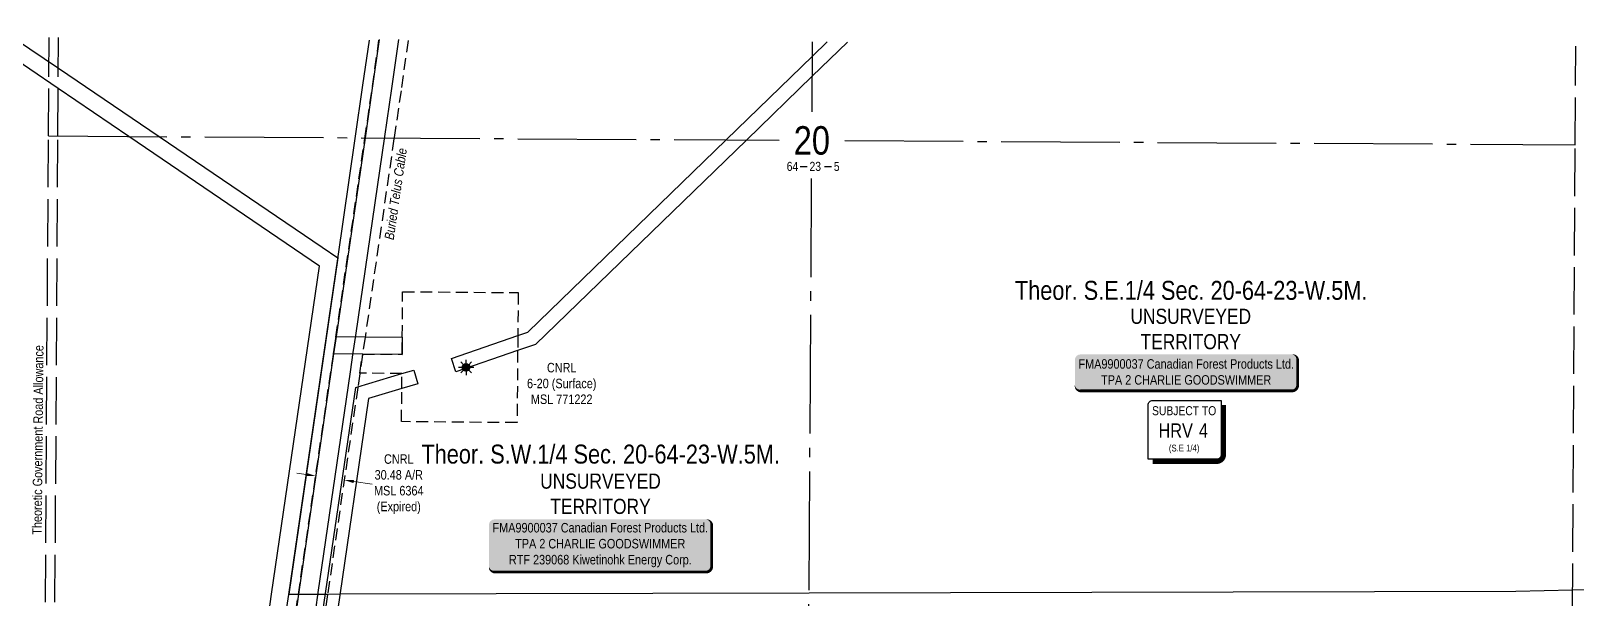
# Model space of a CAD drawing. Extents: x 456630 to 490274, y 6043290 to 6049977.
# Drawn here: x 470573 to 472203, y 6044590 to 6045188 of the extents above; entities that cross this region are included whole.
import ezdxf
from ezdxf.enums import TextEntityAlignment as Align

# ---------------------------------------------------------------- set-up
doc = ezdxf.new("R2010")
doc.units = 0
doc.header["$LTSCALE"] = 5
doc.header["$PDMODE"] = 35
doc.header["$PDSIZE"] = 5
for name, pattern in [('foc-ACCESSROAD', [3.75, 2.5, -1.25]), ('foc-QUARTERLINE', [33, 25, -3, 2, -3]), ('foc-UNSURVEYED', [12.5, 10, -2.5])]:
    doc.linetypes.add(name, pattern=pattern)
doc.layers.get('Defpoints').update_dxf_attribs({"color": 9})
for name, color, linetype in [('10', 1, 'Continuous'), ('9', 3, 'Continuous'), ('AS-TELEPHONE-T', 224, 'Continuous'), ('AS-TELUS', 224, 'foc-TEL'), ('C-SYMBOL', 7, 'Continuous'), ('CG-NOTES', 7, 'Continuous'), ('CTW', 7, 'Continuous'), ('F-AR', 190, 'foc-ACCESSROAD'), ('F-RW', 190, 'Continuous'), ('F-WS', 190, 'foc-ACCESSROAD'), ('F-WS-S', 190, 'Continuous'), ('L-QSEC', 8, 'foc-QUARTERLINE'), ('L-ROAD-T', 7, 'Continuous'), ('L-SECLBL', 7, 'Continuous'), ('L-UNS-T', 3, 'Continuous'), ('L-USEC', 7, 'foc-UNSURVEYED')]:
    doc.layers.add(name, color=color, linetype=linetype)
for name, color, linetype, lineweight in [('F-AR-T', 190, 'Continuous', 9), ('F-EZE-T', 190, 'Continuous', 9), ('F-WS-T', 190, 'Continuous', 9)]:
    doc.layers.add(name, color=color, linetype=linetype, lineweight=lineweight)
doc.styles.add('175L', font='ARIALN.TTF', dxfattribs={"height": 20})
doc.styles.add('80', font='ARIALN.TTF', dxfattribs={"height": 10})
doc.styles.add('80CG', font='ARIALN.TTF', dxfattribs={"height": 10})
doc.styles.add('80L', font='ARIALN.TTF', dxfattribs={"height": 10})
doc.styles.add('foc-LtypeFont', font='ARIALN.TTF', dxfattribs={"height": 7.35})
doc.styles.add('HRV', font='ARIALN.TTF', dxfattribs={"height": 3})
doc.styles.add('SIMPLEX', font='ARIALN.TTF')
doc.linetypes.add('foc-TEL', pattern='A,2,-1,["T",foc-LtypeFont,S=0.2,R=0,X=-0.425,Y=-0.75],-1.24,8', length=12.24)
doc.dimstyles.new('Compass 5 000', dxfattribs={"dimscale": 5, "dimtxt": 9, "dimasz": 2, "dimexe": 0.2, "dimexo": 0.0625, "dimgap": 0.5, "dimtad": 0, "dimtih": 1, "dimtoh": 1, "dimzin": 0, "dimdsep": 46, "dimtxsty": '80CG', "dimcen": 0.1, "dimse1": 1, "dimse2": 1, "dimclrd": 256, "dimclrt": 256, "dimaunit": 1, "dimadec": 4, "dimazin": 0, "dimtfac": 0.06, "dimtofl": 0, "dimtmove": 0, "dimatfit": 1, "dimfxl": 0.2, "dimtolj": 1, "dimtzin": 0, "dimlwd": -1, "dimarcsym": 0})

# ---------------------------------------------------------------- blocks, each defined once
blk = doc.blocks.new('L-SECLBL')
at = {"layer": '9', "color": 7}
for p, q in [((-5.1, -27.8), (-12.3, -27.8)), ((20.7, -27.8), (13.5, -27.8))]:
    blk.add_line(p, q, dxfattribs=at)
at = {"layer": '10', "color": 2, "style": 'SIMPLEX'}
blk.add_attdef('SEC', text='', height=30, dxfattribs=at).set_placement((0, 0), align=Align.MIDDLE)
at = {"layer": '10', "color": 5, "style": '80L'}
blk.add_attdef('TWP', text='', height=9.5, dxfattribs=at).set_placement((-14.4, -27.4), align=Align.MIDDLE_RIGHT)
blk.add_attdef('RGE', text='', height=9.5, dxfattribs=at).set_placement((3.6, -27.4), align=Align.MIDDLE_CENTER)
blk.add_attdef('MER', text='', height=9.5, dxfattribs=at).set_placement((23.2, -27.4), align=Align.MIDDLE_LEFT)
blk = doc.blocks.new('HRV')
blk.add_lwpolyline([(-35.1, 31.6), (37.2, 31.6), (37.2, -25.5, -0.414214), (32.2, -30.5), (-40.1, -30.5), (-40.1, 26.6, -0.414214)], format="xyb", close=True)
at = {"const_width": 5, "flags": 128}
blk.add_lwpolyline([(-35.1, -33), (32.2, -33, 0.414214), (39.7, -25.5), (39.7, 26.6)], format="xyb", dxfattribs=at)
at = {"style": '80L'}
blk.add_text('SUBJECT TO', height=9.5, dxfattribs=at).set_placement((-2, 13.1), align=Align.BOTTOM_CENTER)
blk.add_attdef('(N.W.1/4 00)', text='', height=7.12, dxfattribs=at).set_placement((-2, -24.4), align=Align.BOTTOM_CENTER)
at = {"layer": 'CTW', "color": 3, "style": 'HRV'}
blk.add_text('HRV', height=15, dxfattribs=at).set_placement((-10.9, -0.2), align=Align.MIDDLE_CENTER)
blk.add_attdef('0', text='', height=15, dxfattribs=at).set_placement((18.3, -0.2), align=Align.MIDDLE_CENTER)
blk = doc.blocks.new('*D838')
at = {"layer": 'Defpoints', "color": 0, "transparency": 16777216}
for p in [(470903.8, 6044714.2), (470867.4, 6044676.1), (470897.6, 6044671.7)]:
    blk.add_point(p, dxfattribs=at)
at = {"layer": 'F-AR-T', "transparency": 16777216}
for p, q in [((470863.7, 6044720.1), (470853.8, 6044721.5)), ((470913.7, 6044712.8), (470933.3, 6044709.9))]:
    blk.add_line(p, q, dxfattribs=at)
for points in [[(470864, 6044721.7), (470863.5, 6044718.4), (470873.6, 6044718.6)], [(470913.9, 6044714.4), (470913.4, 6044711.1), (470903.8, 6044714.2)]]:
    blk.add_solid(points, dxfattribs=at)
at = {"layer": 'F-AR-T', "transparency": 16777216, "insert": (470961.2, 6044709.9), "char_height": 10, "attachment_point": 5, "style": '80CG'}
blk.add_mtext('\\A1;CNRL\\P30.48 A/R\\PMSL 6364\\P(Expired)', dxfattribs=at)
blk = doc.blocks.new('*U360')
h = blk.add_hatch(color=255)
edge = h.paths.add_edge_path()
edge.add_line((-111.5, -28.5), (111.5, -28.5))
edge.add_arc((111.5, -22.5), 6, 270, 360)
edge.add_line((117.5, -22.5), (117.5, 21))
edge.add_arc((111.5, 21), 6, 0, 90)
edge.add_line((111.5, 27), (-111.5, 27))
edge.add_arc((-111.5, 21), 6, 90, 180)
edge.add_line((-117.5, 21), (-117.5, -22.5))
edge.add_arc((-111.5, -22.5), 6, 180, 270)
at = {"color": 44, "flags": 128}
blk.add_lwpolyline([(-111.5, -28.5, 3, 3, 0), (111.5, -28.5, 3, 3, 0.414214), (117.5, -22.5, 3, 3, 0), (117.5, 21, 3, 0, 0.414214), (111.5, 27, 0, 0, 0), (-111.5, 27, 0, 0, 0.414214), (-117.5, 21, 0, 0, 0), (-117.5, -22.5, 0, 3, 0.414214)], format="xyseb", close=True, dxfattribs=at)
at = {"color": 44, "style": '80'}
blk.add_attdef('ENTER_TEXT_001', (-36, -5), '', height=10, dxfattribs=at)
blk = doc.blocks.new('*U683')
h = blk.add_hatch(color=255)
edge = h.paths.add_edge_path()
edge.add_line((-111.5, -20), (111.5, -20))
edge.add_arc((111.5, -14), 6, 270, 360)
edge.add_line((117.5, -14), (117.5, 12.5))
edge.add_arc((111.5, 12.5), 6, 0, 90)
edge.add_line((111.5, 18.5), (-111.5, 18.5))
edge.add_arc((-111.5, 12.5), 6, 90, 180)
edge.add_line((-117.5, 12.5), (-117.5, -14))
edge.add_arc((-111.5, -14), 6, 180, 270)
at = {"color": 44, "flags": 128}
blk.add_lwpolyline([(-111.5, -20, 3, 3, 0), (111.5, -20, 3, 3, 0.414214), (117.5, -14, 3, 3, 0), (117.5, 12.5, 3, 0, 0.414214), (111.5, 18.5, 0, 0, 0), (-111.5, 18.5, 0, 0, 0.414214), (-117.5, 12.5, 0, 0, 0), (-117.5, -14, 0, 3, 0.414214)], format="xyseb", close=True, dxfattribs=at)
at = {"color": 44, "style": '80'}
blk.add_attdef('ENTER_TEXT_001', (-36, -5), '', height=10, dxfattribs=at)
blk = doc.blocks.new('GAS')
h = blk.add_hatch(color=255)
h.dxf.hatch_style = 1
edge = h.paths.add_edge_path()
edge.add_arc((0, 0), 0.9, 0, 360)
for p, q in [((-0.81, 0), (-1.62, 0)), ((-0.57, 0.57), (-1.14, 1.14)), ((0, 0.81), (0, 1.62)), ((0.57, 0.57), (1.14, 1.14)), ((1.62, 0), (0.81, 0)), ((-0.57, -0.57), (-1.14, -1.14)), ((0, -0.81), (0, -1.62)), ((1.14, -1.14), (0.57, -0.57))]:
    blk.add_line(p, q)
blk.add_circle((0, 0), 0.8)

msp = doc.modelspace()

# ---------------------------------------------------------------- linework, layer by layer
at = {"layer": 'AS-TELUS', "flags": 128}
msp.add_lwpolyline([(470694.621, 6043368.296), (470829.093, 6044272.963), (470856.246, 6044458.086), (470856.525, 6044459.989), (470862.242, 6044498.96), (470862.521, 6044500.859), (470864.044, 6044511.236), (470864.791, 6044516.33), (470865.668, 6044522.339), (470866.692, 6044529.349), (470867.136, 6044532.392), (470871.135, 6044559.817), (470871.568, 6044562.792), (470871.878, 6044564.6), (470872.067, 6044565.945), (470873.725, 6044577.576), (470876.346, 6044595.551), (470908.187, 6044813.894), (470910.318, 6044828.503), (470913.245, 6044848.58), (470915.907, 6044866.831), (470946.461, 6045076.333), (470953.854, 6045127.037), (470961.159, 6045178.705)], dxfattribs=at)
at = {"layer": 'F-AR'}
for points in [[(470852.677, 6044575.506), (470855.297, 6044593.474), (470892.223, 6044846.692), (470894.884, 6044864.933), (470925.408, 6045074.244), (470933.407, 6045129.095), (470940.313, 6045177.945)], [(470971.04, 6045177.77), (470963.546, 6045124.766), (470956.154, 6045074.066), (470925.615, 6044864.672), (470922.955, 6044846.43), (470920.029, 6044826.363), (470917.9, 6044811.762), (470886.075, 6044593.531), (470883.457, 6044575.58)]]:
    msp.add_lwpolyline(points, dxfattribs=at)
at = {"layer": 'F-RW'}
for points in [[(472229.267, 6044580.935), (472199.104, 6044580.374), (472139.15, 6044579.26), (471393.796, 6044577.415), (470896.462, 6044576.18), (470883.622, 6044576.148), (470881.304, 6044576.143), (470852.826, 6044576.074), (470842.663, 6044576.05), (470824.464, 6044576.005), (470827.099, 6044593.999), (470877.534, 6044939.87), (470676.33, 6045076.519), (470602.053, 6045126.969), (470572.022, 6045147.365), (470537.444, 6045170.849), (469766.985, 6045170.86), (469414.023, 6045170.866), (469359.444, 6045187.79)], [(470554.499, 6045181.011), (470572.16, 6045169.016), (470602.191, 6045148.62), (470708.623, 6045076.331), (470880.43, 6044959.647), (470896.967, 6044948.416), (470845.285, 6044594.031), (470855.448, 6044594.051), (470883.93, 6044594.103), (470886.242, 6044594.108), (470899.05, 6044594.118), (471393.907, 6044595.375), (472139.252, 6044597.249), (472199.212, 6044598.363), (472229.376, 6044598.924)], [(470842.518, 6044575.482), (470845.139, 6044593.454), (470896.795, 6044947.657), (470915.263, 6045074.303), (470923.461, 6045130.524), (470930.174, 6045178.002)], [(470940.508, 6045178.822), (470933.598, 6045129.947), (470925.595, 6045075.068), (470895.055, 6044865.65), (470892.393, 6044847.399), (470855.448, 6044594.051), (470852.826, 6044576.074)], [(471434.454, 6045176.02), (471397.275, 6045139.993), (471327.886, 6045072.756), (471105.426, 6044857.196), (471086.589, 6044850.725), (471021.514, 6044828.372), (471016.64, 6044842.548), (471086.723, 6044866.621), (471097.391, 6044870.286), (471306.47, 6045072.878), (471397.405, 6045160.994), (471413.037, 6045176.142)], [(472213.831, 6044558.187), (472198.978, 6044559.387), (472138.565, 6044564.271), (471393.705, 6044562.688), (470909.814, 6044561.293), (470900.36, 6044561.292), (470894.102, 6044561.277), (470881.447, 6044561.236), (470879.112, 6044561.152), (470915.76, 6044811.753), (470918.083, 6044812.451), (470964.525, 6044826.501), (470976.955, 6044830.147), (470981.274, 6044815.793), (470964.392, 6044810.719), (470929.215, 6044800.145), (470929.215, 6044800.145), (470896.462, 6044576.183), (471393.796, 6044577.415), (472139.15, 6044579.26), (472199.068, 6044574.417), (472229.214, 6044571.98)]]:
    msp.add_lwpolyline(points, dxfattribs=at)
msp.add_lwpolyline([(470964.847, 6044865.055), (470964.694, 6044846.783), (470923.141, 6044847.137), (470892.393, 6044847.399), (470895.055, 6044865.65), (470925.802, 6044865.388), (470964.847, 6044865.055)], close=True, dxfattribs=at)
at = {"layer": 'F-WS'}
msp.add_lwpolyline([(471086.589, 6044850.725), (471085.951, 6044774.787), (470964.1, 6044775.823), (470964.392, 6044810.719), (470964.525, 6044826.501), (470920.213, 6044827.06), (470923.141, 6044847.137), (470964.694, 6044846.783), (470964.847, 6044865.055), (470965.249, 6044912.87), (471087.102, 6044911.832), (471086.723, 6044866.621), (471086.589, 6044850.725)], close=True, dxfattribs=at)
at = {"layer": 'L-QSEC'}
for p, q in [((471397.042, 6045102.356), (471397.499, 6045176.23)), ((470591.695, 6045077.003), (471362.245, 6045072.557)), ((471431.525, 6045072.157), (472202.031, 6045067.711)), ((471391.884, 6044268.334), (471396.609, 6045032.358))]:
    msp.add_line(p, q, dxfattribs=at)
at = {"layer": 'L-USEC'}
for p, q in [((470591.695, 6045077.003), (470592.355, 6045180.797)), ((470601.735, 6045076.939), (470602.395, 6045180.74)), ((472202.031, 6045067.711), (472202.655, 6045171.663)), ((470586.579, 6044272.971), (470591.695, 6045077.003)), ((470596.619, 6044272.907), (470601.735, 6045076.939)), ((472197.202, 6044263.682), (472202.031, 6045067.711))]:
    msp.add_line(p, q, dxfattribs=at)

# ---------------------------------------------------------------- block references
at = {"layer": 'CG-NOTES'}
msp.add_blockref('HRV', (471791.53, 6044766.657), dxfattribs=at).add_auto_attribs({'(N.W.1/4 00)': '(S.E 1/4)', '0': '4'})
at = {"layer": 'F-EZE-T'}
ref = msp.add_blockref('*U683', (471791.723, 6044828.255), dxfattribs=at)
ref.add_attrib('ENTER_TEXT_001', 'FMA9900037 Canadian Forest Products Ltd.', (471678.057, 6044831.674), dxfattribs={"layer": '0', "color": 44, "height": 10, "style": '80'})
ref.add_attrib('ENTER_TEXT_002', 'TPA 2 CHARLIE GOODSWIMMER', (471701.914, 6044814.83), dxfattribs={"layer": '0', "color": 44, "height": 10, "style": '80'})
ref = msp.add_blockref('*U360', (471173.752, 6044645.787), dxfattribs=at)
ref.add_attrib('ENTER_TEXT_001', 'FMA9900037 Canadian Forest Products Ltd.', (471060.086, 6044659.013), dxfattribs={"layer": '0', "color": 44, "height": 10, "style": '80'})
ref.add_attrib('ENTER_TEXT_002', 'TPA 2 CHARLIE GOODSWIMMER', (471083.943, 6044642.169), dxfattribs={"layer": '0', "color": 44, "height": 10, "style": '80'})
ref.add_attrib('ENTER_TEXT_003', 'RTF 239068 Kiwetinohk Energy Corp.', (471077.337, 6044625.325), dxfattribs={"layer": '0', "color": 44, "height": 10, "style": '80'})
at = {"layer": 'F-WS-S', "xscale": 5, "yscale": 5, "zscale": 5}
msp.add_blockref('GAS', (471032.213, 6044833.049), dxfattribs=at)
at = {"layer": 'L-SECLBL'}
msp.add_blockref('L-SECLBL', (471396.856, 6045072.357), dxfattribs=at).add_auto_attribs({'SEC': '20', 'TWP': '64', 'RGE': '23', 'MER': '5'})

# ---------------------------------------------------------------- texts
at = {"layer": 'AS-TELEPHONE-T', "insert": (470945.886, 6044968.186), "char_height": 10, "attachment_point": 1, "rotation": 81.703467, "style": '80L'}
msp.add_mtext_dynamic_manual_height_columns('\\pi0.29898;{\\fArial Narrow|b0|i1|c0|p34;Buried Telus Cable}', width=97.23506, gutter_width=50.012, heights=[0], dxfattribs=at)
at = {"layer": 'C-SYMBOL', "color": 3, "style": '175L'}
for s, p in [('Theor. S.E.1/4 Sec. 20-64-23-W.5M.', (471796.918, 6044898.269)), ('Theor. S.W.1/4 Sec. 20-64-23-W.5M.', (471174.157, 6044725.63))]:
    msp.add_text(s, height=20, dxfattribs=at).set_placement(p, align=Align.BOTTOM_CENTER)
at = {"layer": 'F-WS-T', "insert": (471133.042, 6044816.043), "char_height": 10, "width": 72.62387, "attachment_point": 5, "style": '80CG'}
msp.add_mtext('\\A1;CNRL\\P6-20 (Surface)\\PMSL 771222', dxfattribs=at)
at = {"layer": 'L-ROAD-T', "style": '80L'}
msp.add_text('Theoretic Government Road Allowance', height=10, rotation=89.46784, dxfattribs=at).set_placement((470580.574, 6044756.59), align=Align.MIDDLE_CENTER)
at = {"layer": 'L-UNS-T', "char_height": 16, "attachment_point": 5, "style": '80L'}
for insert in [(471796.495, 6044873.405), (471173.965, 6044699.701)]:
    msp.add_mtext_dynamic_manual_height_columns('UNSURVEYED TERRITORY', width=126.41375, gutter_width=47.5, heights=[0], dxfattribs=dict(at, insert=insert))

# ---------------------------------------------------------------- dimensions: what is measured, and where the dimension line sits
at = {"layer": 'F-AR-T'}
dim = msp.add_linear_dim(base=(470903.761, 6044714.241), p1=(470867.416, 6044676.123), p2=(470897.561, 6044671.727), angle=351.703021, text='CNRL\\P30.48 A/R\\PMSL 6364\\P(Expired)', dimstyle='Compass 5 000', dxfattribs=at)
dim.commit()
dim.dimension.update_dxf_attribs({"geometry": '*D838', "text_midpoint": (470961.171, 6044709.938), "dimtype": 161})

doc.saveas('drawing.dxf')
